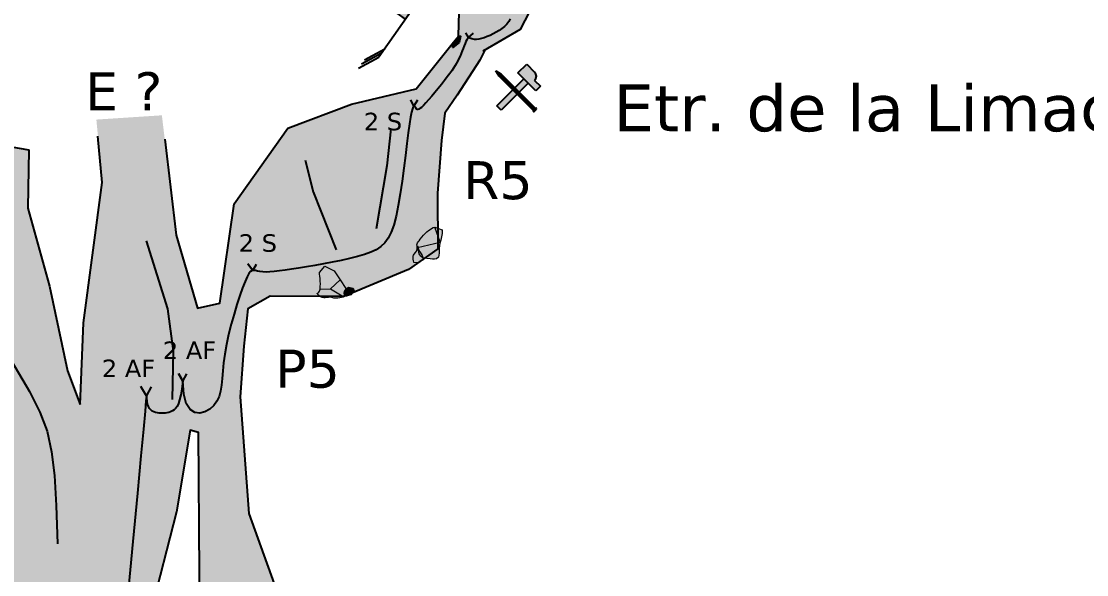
# Model space of a CAD drawing. Header units: metres. Extents: x -1178 to 131, y -250 to 398.
# Drawn here: x -39.07 to -2.65, y -65.03 to -46.1 of the extents above; entities that cross this region are included whole.
import ezdxf

# ---------------------------------------------------------------- set-up
doc = ezdxf.new("R2010")
doc.units = ezdxf.units.M
doc.header["$MEASUREMENT"] = 0
for name, color, linetype in [("Blocs - Courant d'air", 204, 'Continuous'), ('Blocs - Echelle', 250, 'Continuous'), ('Topo Dessin - Divers', 92, 'Continuous'), ('Topo Dessin - Galeries', 1, 'Continuous'), ('Topo Dessin - Légendes Grosses', 250, 'Continuous'), ('Topo Dessin - Puits', 248, 'Continuous'), ('Topo Dessin - Spéléothèmes', 26, 'Continuous')]:
    doc.layers.add(name, color=color, linetype=linetype)
doc.layers.add('Topo Dessin - Fond', color=7, linetype='Continuous', true_color=0xdedede)

# ---------------------------------------------------------------- blocks, each defined once
blk = doc.blocks.new('*U140')
at = {"layer": 'Topo Dessin - Spéléothèmes'}
h = blk.add_hatch(color=255, dxfattribs=at)
h.dxf.hatch_style = 2
edge = h.paths.add_edge_path()
edge.add_spline(control_points=[(0.312, 1.058), (-0.009, 0.95), (-0.33, 0.737), (-0.651, 0.309), (-0.971, -0.119), (-1.078, -0.119), (-0.971, -0.44), (-0.864, -0.761), (-0.864, -1.081), (-0.543, -1.189), (-0.223, -1.295), (0.205, -1.295), (0.205, -1.295), (0.205, -1.295), (0.633, -1.402), (0.633, -0.867), (0.633, -0.333), (0.633, -0.226), (0.74, 0.095), (0.847, 0.416), (0.847, 0.843), (0.847, 0.843), (0.847, 0.843), (0.312, 1.058), (0.312, 1.058)], knot_values=[0, 0, 0, 0, 1, 1, 1, 2, 2, 2, 3, 3, 3, 4, 4, 4, 5, 5, 5, 6, 6, 6, 7, 7, 7, 8, 8, 8, 8], degree=3, periodic=0)
at = {"layer": 'Topo Dessin - Spéléothèmes', "lineweight": 5}
blk.add_lwpolyline([(-0.971, -0.44), (0.693, -0.055), (0.312, 1.058)], dxfattribs=at)
at = {"layer": 'Topo Dessin - Spéléothèmes', "lineweight": 9}
blk.add_open_spline([(0.312, 1.058), (-0.009, 0.95), (-0.33, 0.737), (-0.651, 0.309), (-0.971, -0.119), (-1.078, -0.119), (-0.971, -0.44), (-0.864, -0.761), (-0.864, -1.081), (-0.543, -1.189), (-0.223, -1.295), (0.205, -1.295), (0.205, -1.295), (0.205, -1.295), (0.633, -1.402), (0.633, -0.867), (0.633, -0.333), (0.633, -0.226), (0.74, 0.095), (0.847, 0.416), (0.847, 0.843), (0.847, 0.843), (0.847, 0.843), (0.312, 1.058), (0.312, 1.058)], degree=3, knots=[0, 0, 0, 0, 1, 1, 1, 2, 2, 2, 3, 3, 3, 4, 4, 4, 5, 5, 5, 6, 6, 6, 7, 7, 7, 8, 8, 8, 8], dxfattribs=at)
blk = doc.blocks.new('*U144')
at = {"layer": 'Topo Dessin - Spéléothèmes'}
h = blk.add_hatch(color=255, dxfattribs=at)
h.dxf.hatch_style = 2
edge = h.paths.add_edge_path()
edge.add_spline(control_points=[(-0.428, 1.39), (-0.428, 1.39), (-0.535, 0.641), (-0.749, 0.214), (-0.963, -0.214), (-1.177, 0.214), (-0.963, -0.214), (-0.749, -0.642), (-0.428, -0.428), (-0.107, -0.642), (0.214, -0.856), (0.749, -0.856), (0.749, -0.856), (0.749, -0.856), (1.069, -0.321), (1.069, -0.321), (1.069, -0.321), (0.856, 0.427), (0.856, 0.427), (0.856, 0.427), (0.641, 1.176), (0.641, 1.176), (0.641, 1.176), (0.107, 1.711), (0.107, 1.711), (0.107, 1.711), (-0.428, 1.39), (-0.428, 1.39)], knot_values=[0, 0, 0, 0, 1, 1, 1, 2, 2, 2, 3, 3, 3, 4, 4, 4, 5, 5, 5, 6, 6, 6, 7, 7, 7, 8, 8, 8, 9, 9, 9, 9], degree=3, periodic=0)
at = {"layer": 'Topo Dessin - Spéléothèmes', "lineweight": 5}
for points in [[(-0.749, 0.214), (0, 0), (0.856, 0.427)], [(0, 0), (0.749, -0.856)]]:
    blk.add_lwpolyline(points, dxfattribs=at)
at = {"layer": 'Topo Dessin - Spéléothèmes', "lineweight": 9}
blk.add_open_spline([(-0.428, 1.39), (-0.428, 1.39), (-0.535, 0.641), (-0.749, 0.214), (-0.963, -0.214), (-1.177, 0.214), (-0.963, -0.214), (-0.749, -0.642), (-0.428, -0.428), (-0.107, -0.642), (0.214, -0.856), (0.749, -0.856), (0.749, -0.856), (0.749, -0.856), (1.069, -0.321), (1.069, -0.321), (1.069, -0.321), (0.856, 0.427), (0.856, 0.427), (0.856, 0.427), (0.641, 1.176), (0.641, 1.176), (0.641, 1.176), (0.107, 1.711), (0.107, 1.711), (0.107, 1.711), (-0.428, 1.39), (-0.428, 1.39)], degree=3, knots=[0, 0, 0, 0, 1, 1, 1, 2, 2, 2, 3, 3, 3, 4, 4, 4, 5, 5, 5, 6, 6, 6, 7, 7, 7, 8, 8, 8, 9, 9, 9, 9], dxfattribs=at)
blk = doc.blocks.new('Pierre 001')
at = {"layer": 'Topo Dessin - Spéléothèmes'}
h = blk.add_hatch(color=255, dxfattribs=at)
h.dxf.hatch_style = 2
edge = h.paths.add_edge_path()
edge.add_spline(control_points=[(0.03, 0.65), (-0.39, 0.55), (-0.71, 0.44), (-0.82, 0.01), (-0.93, -0.42), (-0.61, -0.52), (-0.61, -0.52), (-0.61, -0.52), (0.03, -0.52), (0.03, -0.52), (0.03, -0.52), (0.68, -0.1), (0.68, -0.1), (0.68, -0.1), (0.68, 0.33), (0.68, 0.33), (0.68, 0.33), (0.03, 0.65), (0.03, 0.65)], knot_values=[0, 0, 0, 0, 1, 1, 1, 2, 2, 2, 3, 3, 3, 4, 4, 4, 5, 5, 5, 6, 6, 6, 6], degree=3, periodic=0)
at = {"layer": 'Topo Dessin - Spéléothèmes', "lineweight": 9}
blk.add_open_spline([(0.03, 0.65), (-0.39, 0.55), (-0.71, 0.44), (-0.82, 0.01), (-0.93, -0.42), (-0.61, -0.52), (-0.61, -0.52), (-0.61, -0.52), (0.03, -0.52), (0.03, -0.52), (0.03, -0.52), (0.68, -0.1), (0.68, -0.1), (0.68, -0.1), (0.68, 0.33), (0.68, 0.33), (0.68, 0.33), (0.03, 0.65), (0.03, 0.65)], degree=3, knots=[0, 0, 0, 0, 1, 1, 1, 2, 2, 2, 3, 3, 3, 4, 4, 4, 5, 5, 5, 6, 6, 6, 6], dxfattribs=at)
blk = doc.blocks.new('Pierre 021')
at = {"layer": 'Topo Dessin - Spéléothèmes'}
h = blk.add_hatch(color=255, dxfattribs=at)
h.dxf.hatch_style = 2
edge = h.paths.add_edge_path()
edge.add_spline(control_points=[(-0.17, 1.68), (-0.22, 1.54), (-0.22, 1.43), (-0.23, 1.32), (-0.24, 1.14), (-0.26, 0.97), (-0.47, 0.72), (-0.8, 0.3), (-0.8, 0.3), (-0.82, -0.04), (-0.84, -0.38), (-0.73, -0.79), (-0.73, -0.79), (-0.73, -0.79), (-0.06, -0.84), (-0.06, -0.84), (-0.06, -0.84), (0.61, -0.44), (0.61, -0.44), (0.61, -0.44), (0.66, 0.24), (0.37, 0.49), (0.08, 0.75), (-0.17, 1.68), (-0.17, 1.68)], knot_values=[0, 0, 0, 0, 1, 1, 1, 2, 2, 2, 3, 3, 3, 4, 4, 4, 5, 5, 5, 6, 6, 6, 7, 7, 7, 8, 8, 8, 8], degree=3, periodic=0)
at = {"layer": 'Topo Dessin - Spéléothèmes', "lineweight": 9}
blk.add_open_spline([(-0.17, 1.68), (-0.22, 1.54), (-0.22, 1.43), (-0.23, 1.32), (-0.24, 1.14), (-0.26, 0.97), (-0.47, 0.72), (-0.8, 0.3), (-0.8, 0.3), (-0.82, -0.04), (-0.84, -0.38), (-0.73, -0.79), (-0.73, -0.79), (-0.73, -0.79), (-0.06, -0.84), (-0.06, -0.84), (-0.06, -0.84), (0.61, -0.44), (0.61, -0.44), (0.61, -0.44), (0.66, 0.24), (0.37, 0.49), (0.08, 0.75), (-0.17, 1.68), (-0.17, 1.68)], degree=3, knots=[0, 0, 0, 0, 1, 1, 1, 2, 2, 2, 3, 3, 3, 4, 4, 4, 5, 5, 5, 6, 6, 6, 7, 7, 7, 8, 8, 8, 8], dxfattribs=at)
blk = doc.blocks.new('CA 003')
at = {"layer": "Blocs - Courant d'air"}
h = blk.add_hatch(color=256, dxfattribs=at)
h.dxf.hatch_style = 1
h.paths.add_polyline_path([(1, 0.5), (0, 0), (1, 0)])
for p, q in [((1, 0.5), (0, 0)), ((0, 0), (3.25, 0)), ((0, 0), (1, 0)), ((1, 0), (1, 0.5)), ((3.75, 0.5), (2.75, 0)), ((3, 0), (4, 0.5)), ((4.25, 0.5), (3.25, 0))]:
    blk.add_line(p, q, dxfattribs=at)
blk = doc.blocks.new('Désob')
at = {"layer": "Blocs - Courant d'air"}
h = blk.add_hatch(color=256, dxfattribs=at)
h.dxf.hatch_style = 1
h.paths.add_polyline_path([(0.846, 0.149), (0.65, 0.345, 0.414758), (0.65, 0.632), (0.382, 0.9), (0.08, 0.607), (0.692, -0.005)])
h.paths.add_polyline_path([(0.432, 0.255), (0.284, 0.403), (-0.637, -0.518), (-0.489, -0.666)])
h = blk.add_hatch(color=256, dxfattribs=at)
h.dxf.hatch_style = 1
h.paths.add_polyline_path([(-0.488, 0.562), (-0.673, 0.673), (-0.562, 0.488), (-0.299, 0.225), (0.622, -0.696), (0.696, -0.622)])
h = blk.add_hatch(color=256, dxfattribs=at)
h.dxf.hatch_style = 1
h.paths.add_polyline_path([(0.71, -0.607, 0.414214), (0.681, -0.607), (0.696, -0.622), (0.622, -0.696), (0.607, -0.71, 0.414214), (0.636, -0.71), (0.71, -0.636, 0.414214)])
h.paths.add_polyline_path([(0.607, -0.681, 0.414214), (0.607, -0.71), (0.622, -0.696)])
for p, q in [((0.08, 0.607), (0.382, 0.9)), ((0.382, 0.9), (0.65, 0.632)), ((-0.673, 0.673), (-0.488, 0.562)), ((-0.562, 0.488), (-0.673, 0.673)), ((-0.673, 0.673), (0.673, -0.673)), ((-0.637, -0.518), (0.284, 0.403)), ((0.622, -0.696), (-0.562, 0.488)), ((-0.299, 0.225), (-0.562, 0.488)), ((0.696, -0.622), (-0.488, 0.562)), ((0.692, -0.005), (0.08, 0.607)), ((0.432, 0.255), (-0.489, -0.666)), ((0.65, 0.345), (0.846, 0.149)), ((0.846, 0.149), (0.692, -0.005)), ((-0.489, -0.666), (-0.637, -0.518)), ((0.607, -0.681), (0.607, -0.681)), ((0.607, -0.71), (0.607, -0.71)), ((0.607, -0.71), (0.607, -0.71)), ((0.607, -0.71), (0.607, -0.71)), ((0.696, -0.622), (0.622, -0.696)), ((0.636, -0.71), (0.71, -0.636)), ((0.681, -0.607), (0.681, -0.607)), ((0.71, -0.607), (0.71, -0.607)), ((0.71, -0.607), (0.71, -0.607))]:
    blk.add_line(p, q, dxfattribs=at)
for centre, radius, start, end in [((0.507, 0.489), 0.203, 315, 45), ((0.622, -0.696), 0.02, 135, 225), ((0.622, -0.696), 0.02, 225, 315), ((0.696, -0.622), 0.02, 45, 135), ((0.696, -0.622), 0.02, 315, 45)]:
    blk.add_arc(centre, radius, start, end, dxfattribs=at)

msp = doc.modelspace()

# ---------------------------------------------------------------- hatches: boundary and pattern name
at = {"layer": 'Topo Dessin - Fond'}
h = msp.add_hatch(color=256, dxfattribs=at)
h.dxf.hatch_style = 1
h.paths.add_polyline_path([(-0.01, -4.024), (0, -3), (2.643, -2.905), (4.761, -2.71), (7.341, -2.686), (9.386, -2.394), (11.212, -1.883), (12.502, -0.618), (13.197, -0.216), (12.579, -0.174), (11.952, -0.142), (11.314, -0.118), (10.66, -0.099), (9.987, -0.081), (9.3, -0.065), (8.601, -0.051), (7.896, -0.039), (7.189, -0.029), (6.485, -0.022), (5.787, -0.016), (5.102, -0.013), (4.431, -0.013), (3.779, -0.013), (3.147, -0.013), (2.536, -0.011), (1.948, -0.004), (1.387, 0.008), (0.852, 0.027), (0.347, 0.056), (-0.129, 0.094), (-0.582, 0.144), (-1.021, 0.205), (-1.456, 0.278), (-1.893, 0.363), (-2.343, 0.46), (-0.59, -0.171), (-0.614, -1.657), (-1.516, -1.657), (-4.052, -1.95), (-6.075, -2.169), (-12.71, -3.271), (-16.449, -3.621), (-20.538, -4.594), (-21.201, -7.202), (-21.689, -11.051), (-19.604, -11.913), (-17.656, -12.302), (-18.007, -15.689), (-18.864, -20.906), (-20.5, -23.164), (-20.967, -20.088), (-23.927, -19.972), (-23.537, -21.84), (-23.343, -27.213), (-23.771, -33.675), (-24.122, -46.61), (-23.265, -47.116), (-22.018, -46.377), (-21.318, -45.062), (-20.266, -29.52), (-19.096, -28.728), (-16.742, -28.245), (-15.669, -12.104), (-13.361, -9.068), (-13.067, -7.991), (-12.887, -6.287), (-10.331, -5.678), (-9.844, -5.873), (-9.552, -7.382), (-9.26, -8.963), (-7.824, -9.134), (-7.41, -8.039), (-7.142, -5.046), (-5.219, -4.827), (-4.294, -5.532), (-4.221, -6.7), (-4.124, -9.255), (-3.175, -10.885), (-1.446, -11.323), (0.039, -11.348), (0.185, -10.228)])
h = msp.add_hatch(color=256, dxfattribs=at)
h.dxf.hatch_style = 1
h.paths.add_polyline_path([(-31.585, -58.944), (-31.465, -57.213), (-31.32, -55.941), (-30.556, -55.505), (-28.045, -55.518), (-25.827, -54.592), (-24.827, -53.883), (-24.845, -51.975), (-24.7, -50.176), (-24.591, -49.249), (-24.172, -48.631), (-23.391, -47.431), (-23.045, -46.723), (-23.179, -46.293), (-23.644, -46.206), (-24.343, -46.875), (-25.564, -48.416), (-27.775, -48.939), (-29.957, -49.753), (-31.79, -52.341), (-32.284, -55.743), (-33.04, -55.918), (-33.768, -53.417), (-34.262, -49.317), (-36.502, -49.463), (-36.298, -51.614), (-36.938, -56.412), (-37.084, -59.853), (-37.956, -65.668), (-40.778, -72.356), (-42.96, -73.752), (-44.734, -73.054), (-45.432, -70.757), (-43.716, -67.675), (-44.182, -62.383), (-48.254, -62.586), (-48.487, -64.912), (-49.65, -72.589), (-49.447, -80.477), (-47.265, -83.559), (-46.131, -83.123), (-46.713, -80.767), (-45.142, -81.872), (-44.298, -83.733), (-42.495, -86.292), (-41.593, -88.589), (-39.12, -90.217), (-38.364, -90.45), (-37.84, -89.229), (-38.393, -88.473), (-39.324, -87.484), (-40.458, -86.292), (-40.604, -85.565), (-40.255, -82.134), (-39.293, -77.123), (-38.682, -76.977), (-36.646, -76.977), (-36.529, -75.727), (-35.367, -74.168), (-35.209, -71.806), (-34.667, -66.393), (-33.766, -62.875), (-33.3, -60.083), (-33.009, -60.171), (-32.98, -64.997), (-32.951, -70.202), (-32.922, -74.913), (-34.58, -76.57), (-33.475, -77.879), (-32.515, -77.268), (-31.933, -76.279), (-30.42, -76.018), (-29.606, -75.204), (-29.044, -74.214), (-29.226, -70.167), (-30.01, -66.485), (-31.293, -62.933)])
h = msp.add_hatch(color=256, dxfattribs=at)
h.dxf.hatch_style = 1
h.paths.add_polyline_path([(-36.938, -56.412), (-37.056, -59.208), (-36.462, -60.775), (-36.415, -67.141), (-37.492, -70.044), (-39.646, -72.056), (-40.864, -73.273), (-40.979, -72.485), (-42.96, -73.752), (-44.734, -73.054), (-45.432, -70.757), (-43.716, -67.675), (-44.182, -62.383), (-48.254, -62.586), (-48.487, -64.912), (-49.65, -72.589), (-49.447, -80.477), (-47.265, -83.559), (-46.131, -83.123), (-46.713, -80.767), (-45.142, -81.872), (-44.298, -83.733), (-42.495, -86.292), (-41.593, -88.589), (-39.12, -90.217), (-38.364, -90.45), (-37.84, -89.229), (-38.393, -88.473), (-39.324, -87.484), (-40.458, -86.292), (-40.604, -85.565), (-40.255, -82.134), (-39.293, -77.123), (-38.682, -76.977), (-36.646, -76.977), (-36.529, -75.727), (-35.367, -74.168), (-35.209, -71.806), (-34.667, -66.393), (-33.766, -62.875), (-33.3, -60.083), (-33.009, -60.171), (-32.98, -64.997), (-32.951, -70.202), (-32.922, -74.913), (-34.58, -76.57), (-33.475, -77.879), (-32.515, -77.268), (-31.933, -76.279), (-30.42, -76.018), (-29.606, -75.204), (-29.044, -74.214), (-29.226, -70.167), (-30.01, -66.485), (-31.293, -62.933), (-31.585, -58.944), (-31.465, -57.213), (-31.32, -55.941), (-30.556, -55.505), (-28.045, -55.518), (-25.827, -54.592), (-24.827, -53.883), (-24.845, -51.975), (-24.7, -50.176), (-24.591, -49.249), (-24.172, -48.631), (-23.391, -47.431), (-23.045, -46.723), (-23.179, -46.293), (-23.644, -46.206), (-24.343, -46.875), (-25.564, -48.416), (-27.775, -48.939), (-29.957, -49.753), (-31.79, -52.341), (-32.284, -55.743), (-33.04, -55.918), (-33.768, -53.417), (-34.262, -49.317), (-36.502, -49.463), (-36.298, -51.614)])
h = msp.add_hatch(color=256, dxfattribs=at)
h.dxf.hatch_style = 1
h.paths.add_polyline_path([(-24.05, -46.607), (-24.121, -46.608), (-24.343, -46.875), (-24.314, -46.995), (-24.097, -46.831)])
h = msp.add_hatch(color=256, dxfattribs=at)
h.dxf.hatch_style = 1
h.paths.add_polyline_path([(-37.492, -58.06), (-38.101, -55.158), (-38.85, -52.49), (-38.816, -50.493), (-42.914, -49.819), (-43.205, -52.256), (-41.332, -59.464), (-41.473, -69.107), (-40.979, -72.485), (-40.778, -72.356), (-37.956, -65.668), (-37.084, -59.853), (-37.056, -59.208)])

# ---------------------------------------------------------------- linework, layer by layer
at = {"layer": 'Topo Dessin - Divers'}
for p, q in [((-23.775, -46.66), (-23.869, -46.498)), ((-23.775, -46.66), (-23.614, -46.507)), ((-25.644, -49.005), (-25.746, -48.786)), ((-25.644, -49.005), (-25.513, -48.791)), ((-31.147, -54.624), (-31.319, -54.399)), ((-31.319, -54.399), (-31.147, -54.624)), ((-31.147, -54.624), (-31.027, -54.405)), ((-33.542, -58.406), (-33.698, -58.153)), ((-33.698, -58.153), (-33.542, -58.406)), ((-33.542, -58.406), (-33.411, -58.163)), ((-34.991, -58.581), (-34.785, -58.918)), ((-34.785, -58.918), (-34.613, -58.605))]:
    msp.add_line(p, q, dxfattribs=at)
for points in [[(-22.351, -46.016), (-22.405, -46.109), (-22.473, -46.195), (-22.551, -46.275), (-22.639, -46.348), (-22.733, -46.416), (-22.833, -46.477), (-22.935, -46.533), (-23.039, -46.583), (-23.142, -46.626), (-23.242, -46.662), (-23.337, -46.69), (-23.425, -46.71), (-23.503, -46.722), (-23.571, -46.724), (-23.625, -46.717), (-23.669, -46.704), (-23.704, -46.688), (-23.732, -46.673), (-23.755, -46.662), (-23.775, -46.66), (-23.794, -46.669), (-23.815, -46.693), (-23.839, -46.734), (-23.866, -46.792), (-23.896, -46.862), (-23.927, -46.941), (-23.961, -47.027), (-23.996, -47.116), (-24.032, -47.206), (-24.069, -47.294), (-24.106, -47.377), (-24.145, -47.456), (-24.187, -47.535), (-24.235, -47.616), (-24.288, -47.7), (-24.35, -47.791), (-24.422, -47.891), (-24.506, -48.003), (-24.601, -48.127), (-24.706, -48.26), (-24.816, -48.397), (-24.928, -48.534), (-25.039, -48.665), (-25.143, -48.787), (-25.239, -48.894), (-25.321, -48.981), (-25.388, -49.045), (-25.441, -49.088), (-25.481, -49.112), (-25.512, -49.121), (-25.535, -49.116), (-25.554, -49.102), (-25.57, -49.079), (-25.585, -49.053), (-25.602, -49.026), (-25.622, -49.006), (-25.644, -49.005), (-25.669, -49.031), (-25.696, -49.095), (-25.727, -49.207), (-25.761, -49.375), (-25.799, -49.61), (-25.841, -49.918), (-25.887, -50.285), (-25.937, -50.694), (-25.991, -51.128), (-26.051, -51.57), (-26.114, -52.001), (-26.183, -52.406), (-26.257, -52.766), (-26.337, -53.069), (-26.425, -53.317), (-26.526, -53.518), (-26.643, -53.68), (-26.778, -53.809), (-26.936, -53.914), (-27.12, -54), (-27.334, -54.076), (-27.578, -54.148), (-27.848, -54.217), (-28.137, -54.282), (-28.436, -54.344), (-28.738, -54.401), (-29.036, -54.454), (-29.323, -54.502), (-29.591, -54.545), (-29.834, -54.582), (-30.052, -54.614), (-30.246, -54.64), (-30.418, -54.659), (-30.57, -54.672), (-30.701, -54.677), (-30.814, -54.674), (-30.91, -54.664), (-30.991, -54.646), (-31.059, -54.629), (-31.119, -54.62), (-31.174, -54.628), (-31.228, -54.661), (-31.285, -54.729), (-31.347, -54.839), (-31.42, -54.999), (-31.504, -55.216), (-31.598, -55.481), (-31.697, -55.784), (-31.796, -56.114), (-31.892, -56.46), (-31.98, -56.81), (-32.056, -57.155), (-32.115, -57.483), (-32.155, -57.786), (-32.183, -58.062), (-32.204, -58.314), (-32.227, -58.542), (-32.259, -58.747), (-32.308, -58.932), (-32.381, -59.096), (-32.485, -59.242), (-32.624, -59.368), (-32.789, -59.461), (-32.965, -59.504), (-33.139, -59.481), (-33.298, -59.376), (-33.427, -59.172), (-33.513, -58.855), (-33.542, -58.406)], [(-33.542, -58.406), (-33.578, -58.67), (-33.616, -58.882), (-33.656, -59.049), (-33.699, -59.176), (-33.745, -59.271), (-33.795, -59.34), (-33.847, -59.39), (-33.903, -59.426), (-33.962, -59.455), (-34.024, -59.478), (-34.088, -59.494), (-34.154, -59.505), (-34.22, -59.51), (-34.286, -59.51), (-34.352, -59.505), (-34.416, -59.495), (-34.479, -59.481), (-34.538, -59.46), (-34.593, -59.431), (-34.642, -59.392), (-34.686, -59.34), (-34.722, -59.275), (-34.75, -59.194), (-34.768, -59.095), (-34.777, -58.986), (-34.781, -58.911), (-34.789, -58.925), (-34.805, -59.083), (-34.838, -59.439), (-34.892, -60.047), (-34.976, -60.961), (-35.095, -62.237), (-35.253, -63.896), (-35.44, -65.83)]]:
    msp.add_lwpolyline(points, dxfattribs=at)
at = {"layer": 'Topo Dessin - Fond'}
msp.add_line((-42.914, -49.819), (-38.816, -50.493), dxfattribs=at)
msp.add_lwpolyline([(-24.121, -46.608), (-24.05, -46.607), (-24.097, -46.831), (-24.314, -46.995), (-24.343, -46.875)], close=True, dxfattribs=at)
at = {"layer": 'Topo Dessin - Galeries'}
for points in [[(-24.121, -46.608), (-23.771, -33.675), (-23.343, -27.213), (-23.537, -21.84), (-23.911, -20.049)], [(-21.695, -45.769), (-22.018, -46.377), (-23.265, -47.116), (-23.295, -47.099)], [(-34.163, -50.137), (-33.768, -53.417), (-33.04, -55.918), (-32.284, -55.743), (-31.79, -52.341), (-29.957, -49.753), (-27.775, -48.939), (-25.564, -48.416), (-24.343, -46.875), (-24.121, -46.608)], [(-23.223, -47.088), (-23.391, -47.431), (-24.172, -48.631), (-24.591, -49.249), (-24.7, -50.176), (-24.845, -51.975), (-24.827, -53.883), (-25.827, -54.592), (-28.045, -55.518), (-30.556, -55.505), (-31.32, -55.941), (-31.465, -57.213), (-31.585, -58.944), (-31.293, -62.933), (-30.01, -66.485), (-29.226, -70.167), (-29.044, -74.214), (-29.606, -75.204), (-30.42, -76.018), (-31.933, -76.279), (-32.224, -76.774)], [(-37.056, -59.208), (-36.938, -56.412), (-36.298, -51.614), (-36.449, -50.026)], [(-38.816, -50.493), (-38.85, -52.49), (-38.101, -55.158), (-37.492, -58.06), (-37.056, -59.208)], [(-33.751, -75.741), (-32.922, -74.913), (-32.951, -70.202), (-32.98, -64.997), (-33.009, -60.171), (-33.3, -60.083), (-33.766, -62.875), (-34.667, -66.393), (-35.209, -71.806), (-35.367, -74.168), (-36.318, -75.444)]]:
    msp.add_lwpolyline(points, dxfattribs=at)
at = {"layer": 'Topo Dessin - Puits'}
for points in [[(-26.435, -49.774), (-26.57, -51.046), (-26.936, -53.203)], [(-29.364, -50.853), (-29.095, -51.932), (-28.304, -53.916)], [(-34.8, -53.608), (-34.067, -55.939), (-33.875, -57.384), (-33.913, -59.041)], [(-39.927, -56.883), (-39.277, -57.927), (-38.788, -58.76), (-38.433, -59.465), (-38.189, -60.124), (-38.031, -60.822), (-37.934, -61.64), (-37.874, -62.663), (-37.826, -63.973)]]:
    msp.add_lwpolyline(points, dxfattribs=at)

# ---------------------------------------------------------------- block references
at = {"layer": "Blocs - Courant d'air", "xscale": -0.7067760978727632, "yscale": 0.7067760978727632, "zscale": 0.7067760978727632, "rotation": 55.06671643151299}
msp.add_blockref('CA 003', (-25.528, -45.449), dxfattribs=at)
at = {"layer": "Blocs - Courant d'air"}
msp.add_blockref('Désob', (-22.17, -48.471), dxfattribs=at)
at = {"layer": 'Blocs - Echelle', "xscale": 0.4664165647786666, "yscale": 0.4664165647786666, "zscale": 0.4664165647786666}
msp.add_blockref('*U140', (-25.073, -53.632), dxfattribs=at)
at = {"layer": 'Blocs - Echelle', "rotation": 17.53340380912802}
for name, p, xscale, yscale, zscale in [('*U144', (-28.493, -55.252), 0.4664165647786666, 0.4664165647786666, 0.4664165647786666), ('Pierre 001', (-27.849, -55.345), 0.2303453968706995, 0.2303453968706995, 0.2303453968706995)]:
    msp.add_blockref(name, p, dxfattribs=dict(at, xscale=xscale, yscale=yscale, zscale=zscale))
at = {"layer": 'Topo Dessin - Puits', "xscale": 0.2303453968706995, "yscale": 0.2303453968706995, "zscale": 0.2303453968706995}
msp.add_blockref('Pierre 021', (-25.482, -54.172), dxfattribs=at)

# ---------------------------------------------------------------- texts
at = {"layer": 'Topo Dessin - Légendes Grosses', "linetype": 'Continuous', "attachment_point": 1}
for s, width, insert, char_height in [('\\pxqc;{\\fVerdana|b0|i0|c0|p34;E ?}', 3.12712, (-37.128, -47.842), 1.3), ('\\pxqc;{\\fVerdana|b0|i0|c0|p34;Etr. de la Limace}', 20.16779, (-19.655, -48.263), 1.6), ('\\pxqc;{\\fVerdana|b0|i0|c0|p34; 2 S}', 1.89979, (-27.784, -49.229), 0.6), ('\\pxqc;{\\fVerdana|b0|i0|c0|p34;R5}', 2.4793, (-24.014, -50.885), 1.3), ('\\pxqc;{\\fVerdana|b0|i0|c0|p34; 2 S}', 1.88805, (-32.057, -53.384), 0.6), ('\\pxqc;{\\fVerdana|b0|i0|c0|p34; 2 AF}', 2.55019, (-34.722, -57.052), 0.6), ('\\pxqc;{\\fVerdana|b0|i0|c0|p34;P5}', 2.4793, (-30.523, -57.333), 1.3), ('\\pxqc;{\\fVerdana|b0|i0|c0|p34; 2 AF}', 2.66654, (-36.867, -57.672), 0.6)]:
    msp.add_mtext_dynamic_manual_height_columns(s, width=width, gutter_width=12.5, heights=[0], dxfattribs=dict(at, insert=insert, char_height=char_height))

doc.saveas('drawing.dxf')
